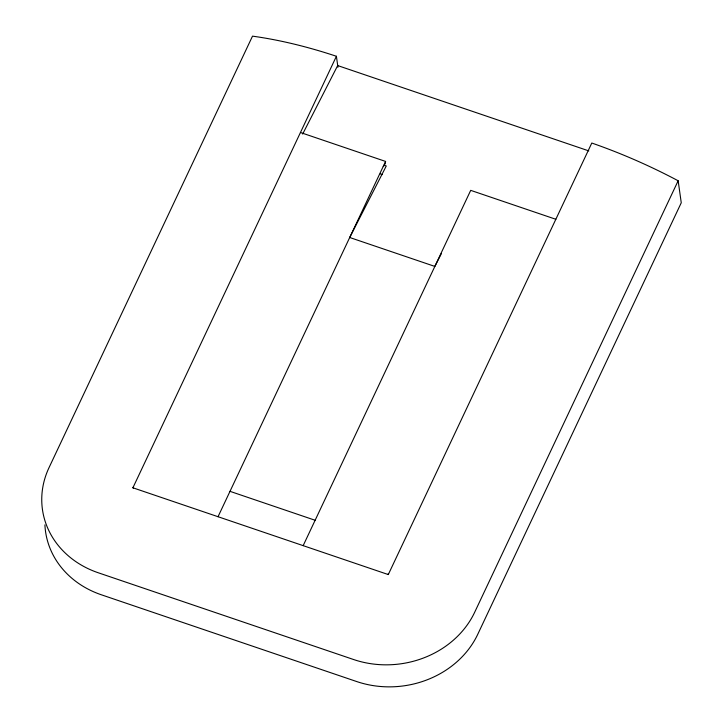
<?xml version="1.0" encoding="UTF-8"?>
<svg xmlns="http://www.w3.org/2000/svg" width="723" height="723" viewBox="0 0 723 723"><rect width="100%" height="100%" fill="white"/><g stroke="black" fill="none" stroke-linecap="round" stroke-linejoin="round"><path stroke-width="1.08" d="M133.186 487.203L132.905 487.79L133.565 488.025M678.156 180.768L474.659 612.3A92.598 81.229 -8 0 1 353.619 659.53L98.229 572.761A92.598 81.229 -8 0 1 49.01 467.682L252.508 36.15A260.126 108.287 25.2 0 1 336.403 56.267L132.905 487.79L388.287 574.568L591.794 143.037A260.126 108.287 25.2 0 1 678.156 180.768L681.256 202.783L477.749 634.324A92.598 81.229 -8 0 1 356.71 681.554L101.319 594.776A92.598 81.229 -8 0 1 44.916 524.88M218.03 516.728L385.585 161.428L300.452 132.499M303.163 545.648L470.709 190.357L555.833 219.277M388.576 573.972L387.618 574.342M302.657 134.071L337.677 65.567L588.793 150.89M441.437 253.502L434.839 266.416L349.706 237.496L386.272 165.974L384.139 165.251M380.289 173.882L382.413 174.605M230.004 491.342L315.129 520.262M336.403 56.267L337.948 67.275M385.585 161.428A46.597 19.394 25.2 0 1 383.271 166.57"/></g></svg>
